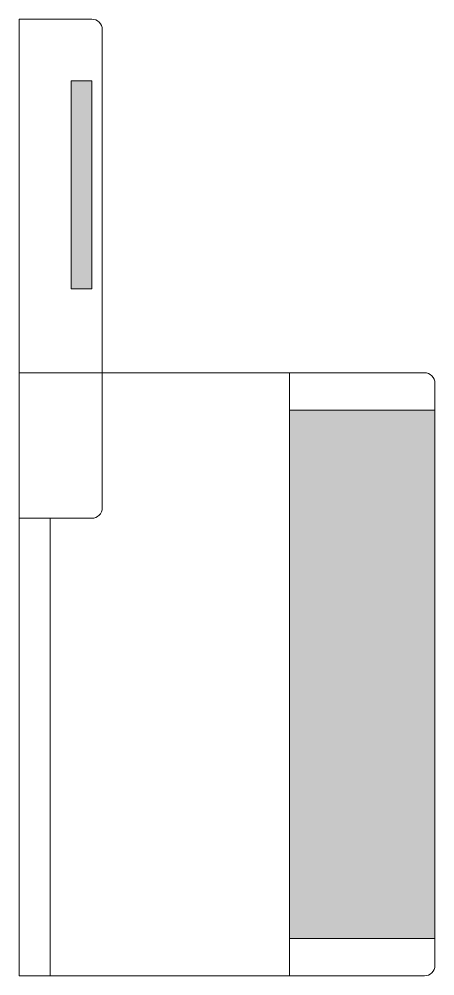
# Model space of a CAD drawing. Header units: millimetres. Extents: x 0 to 20, y 0 to 46.
import ezdxf

# ---------------------------------------------------------------- set-up
doc = ezdxf.new("R2010")
doc.units = ezdxf.units.MM

# ---------------------------------------------------------------- blocks, each defined once
blk = doc.blocks.new('MDC')
at = {"lineweight": 9}
h = blk.add_hatch(color=7, dxfattribs=at)
h.set_gradient(color1=(168, 174, 189), color2=(174, 179, 194), one_color=1, tint=0.72, name='CYLINDER')
h.paths.add_polyline_path([(89209.929, 43461.778), (89210.929, 43461.778), (89210.929, 43471.778), (89209.929, 43471.778)])
h = blk.add_hatch(color=7, dxfattribs=at)
h.set_gradient(color1=(40, 242, 13), color2=(36, 223, 12), one_color=1, tint=0.46, name='HEMISPHERICAL')
h.paths.add_polyline_path([(89220.429, 43455.941), (89227.429, 43455.941), (89227.429, 43430.541), (89220.429, 43430.541)])
at = {"color": 7, "lineweight": 9}
for points in [[(89207.429, 43450.741), (89210.929, 43450.741, 0.414214), (89211.429, 43451.241), (89211.429, 43474.241, 0.414214), (89210.929, 43474.741), (89207.429, 43474.741)], [(89220.429, 43457.741), (89226.929, 43457.741, -0.414214), (89227.429, 43457.241), (89227.429, 43429.241, -0.414214), (89226.929, 43428.741), (89220.429, 43428.741)]]:
    blk.add_lwpolyline(points, format="xyb", close=True, dxfattribs=at)
for points in [[(89209.929, 43461.778), (89210.929, 43461.778), (89210.929, 43471.778), (89209.929, 43471.778)], [(89220.429, 43455.941), (89227.429, 43455.941), (89227.429, 43430.541), (89220.429, 43430.541)]]:
    blk.add_lwpolyline(points, close=True, dxfattribs=at)
for points in [[(89208.929, 43450.741), (89208.929, 43428.741), (89207.429, 43428.741), (89207.429, 43457.741), (89208.929, 43457.741), (89208.929, 43457.741)], [(89208.929, 43450.741), (89208.929, 43428.741), (89220.429, 43428.741), (89220.429, 43457.741), (89208.929, 43457.741), (89208.929, 43457.741)]]:
    blk.add_lwpolyline(points, dxfattribs=at)

msp = doc.modelspace()

# ---------------------------------------------------------------- block references
at = {"color": 7, "lineweight": 9}
msp.add_blockref('MDC', (-89207.429, -43428.741), dxfattribs=at)

doc.saveas('drawing.dxf')
